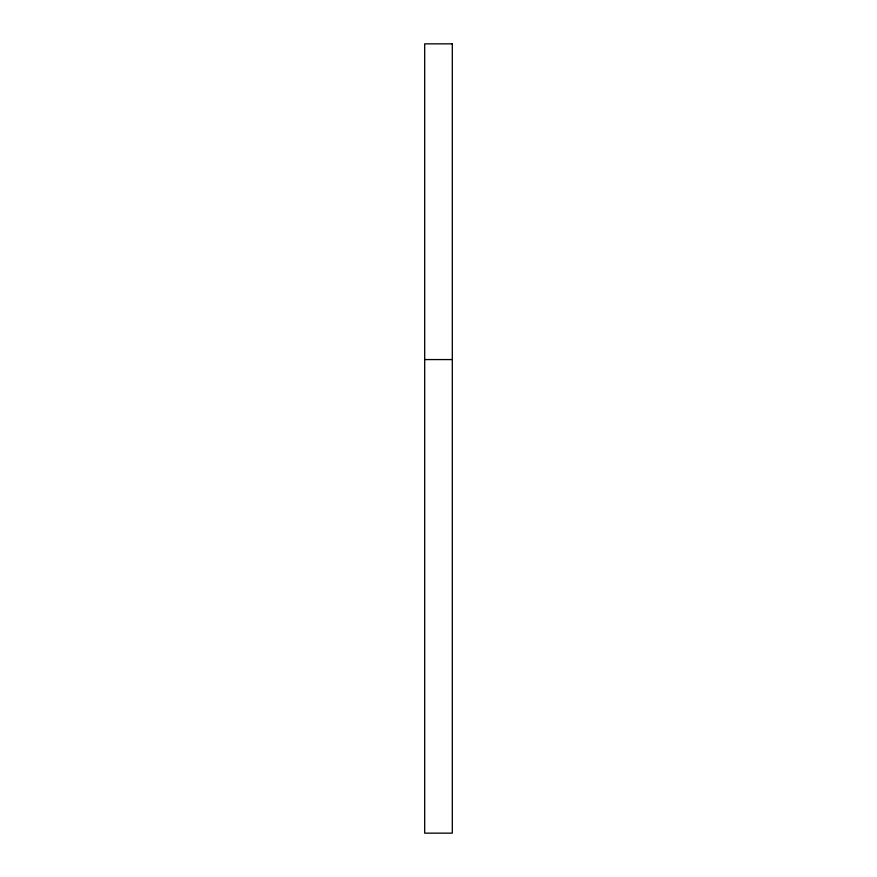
<?xml version="1.0" encoding="UTF-8"?>
<svg xmlns="http://www.w3.org/2000/svg" width="877" height="877" viewBox="0 0 877 877"><rect width="100%" height="100%" fill="white"/><g stroke="black" fill="none" stroke-linecap="round" stroke-linejoin="round"><path stroke-width="1.32" d="M424.687 359.57L452.313 359.57M452.313 43.85L424.687 43.85L424.687 833.15L452.313 833.15L452.313 43.85"/></g></svg>
